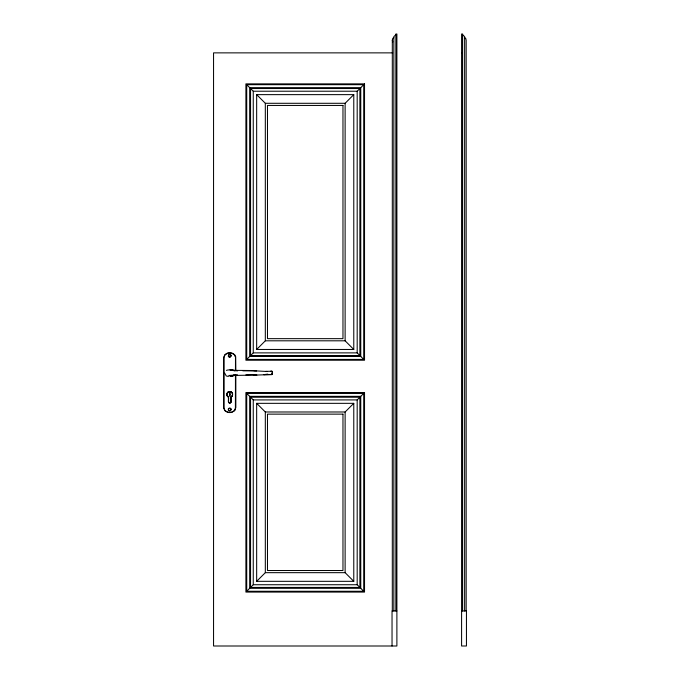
<?xml version="1.0" encoding="UTF-8"?>
<svg xmlns="http://www.w3.org/2000/svg" width="680" height="680" viewBox="0 0 680 680"><rect width="100%" height="100%" fill="white"/><g stroke="black" fill="none" stroke-linecap="round" stroke-linejoin="round"><path stroke-width="1.02" d="M235.467 374.808L235.407 408.136L234.838 409.98C232.144 413.576 225.02 413.041 224.009 408.263L224.009 357.229C224.816 352.707 230.919 351.985 234.09 354.475L235.493 357.102L235.467 370.642L233.963 370.583M230.851 409.785L230.851 409.113A1.165 1.165 0 0 0 230.282 408.416M392.309 610.954L392.309 40.171L392.751 38.361L393.839 37.612M270.801 371.11L271.949 371.272L272.519 372.19L272 374.552L263.755 374.654L267.758 374.111M253.317 375.156L272 374.552L272.527 373.167M230.902 402.067L229.729 403.002M271.397 371.977L271.949 371.272L272.519 372.19M353.778 349.46L345.125 340.808L345.125 103.292L353.778 94.639L256.666 94.639L256.666 349.46L353.778 349.46L353.778 94.639M359.881 355.572L357.187 352.877L357.187 91.222L359.881 88.528L250.554 88.528L250.554 355.572L359.881 355.572L359.881 88.528M363.724 359.414L360.757 356.447L360.757 87.652L363.724 84.685L246.721 84.685L246.721 359.414L363.724 359.414L363.724 84.685M246.721 359.414L249.679 356.447L249.679 87.652L246.721 84.685M250.554 355.572L253.257 352.877L253.257 91.222L250.554 88.528M256.666 349.46L265.319 340.808L265.319 103.292L256.666 94.639M353.778 581.323L345.125 572.67L345.125 411.986L353.778 403.333L256.666 403.333L256.666 581.323L353.778 581.323L353.778 403.333M359.881 587.427L357.187 584.732L357.187 399.916L359.881 397.222L250.554 397.222L250.554 587.427L359.881 587.427L359.881 397.222M363.724 591.269L360.757 588.302L360.757 396.346L363.724 393.38L246.721 393.38L246.721 591.269L363.724 591.269L363.724 393.38M246.721 591.269L249.679 588.302L249.679 396.346L246.721 393.38M250.554 587.427L253.257 584.732L253.257 399.916L250.554 397.222M256.666 581.323L265.319 572.67L265.319 411.986L256.666 403.333M231.6 375.785L230.673 375.87L232.279 375.7M229.942 376.269L234.115 375.615M230.469 356.813L229.84 357.068A1.165 1.165 0 0 1 228.99 356.804M229.398 354.79L228.616 355.563A1.165 1.165 0 0 0 228.701 356.447M234.285 374.96L233.359 375.436L233.886 375.037L233.928 375.615L231.293 375.887M226.398 370.396L228.157 369.911L237.558 370.889M228.735 375.488L237.558 374.901M245.854 374.875L255.867 374.519M256.896 375.054L233.418 375.445M233.418 370.345L253.019 370.532M395.862 34.748L393.839 36.635L393.839 610.954M265.778 371.348L271.949 371.272M229.942 369.521L234.09 370.183M392.649 52.87L213.554 52.87L213.554 646L396.89 646L396.89 34L395.862 34L395.862 610.954M461.592 52.87L462.4 52.87M249.679 87.652L360.757 87.652M253.257 91.222L357.187 91.222M265.319 103.292L345.125 103.292M265.319 340.808L345.125 340.808M253.257 352.877L357.187 352.877M249.679 356.447L360.757 356.447M249.679 396.346L360.757 396.346M253.257 399.916L357.187 399.916M265.319 411.986L345.125 411.986M265.319 572.67L345.125 572.67M253.257 584.732L357.187 584.732M249.679 588.302L360.757 588.302M396.89 610.954L392.037 610.954L392.037 646M461.592 610.954L466.446 610.954L466.446 646L461.592 646L461.592 34L462.621 34L462.621 610.954M462.621 34.748L464.644 36.635L464.644 610.954M228.378 397.052L228.497 402.169L229.525 403.07L230.919 402.39L231.004 397.086L231.498 396.763A2.916 2.916 0 0 0 232.228 395.938L232.585 393.865A2.916 2.916 0 0 0 230.444 391.603C228.004 390.949 225.811 393.933 227.273 396.066C230.486 397.137 226.312 402.976 229.993 403.053A1.105 1.105 0 0 0 230.665 402.713L231.03 397.052C233.266 396.024 233.061 392.53 230.775 391.68L228.837 391.663A2.916 2.916 0 0 0 227.171 393.031L227.23 395.938A2.916 2.916 0 0 0 227.97 396.763L228.438 397.052M242.811 370.812L256.606 370.966M253.75 370.753L267.223 371.51M230.622 369.937L232.636 370.039M230.197 376.048L232.007 376.278M228.446 376.49L226.261 375.964L224.672 373.082M230.18 354.824L230.707 355.257M464.644 37.612L465.723 38.361L466.165 40.171L466.165 610.954M234.15 370.923L233.792 370.43M271.507 373.864L272 374.552M228.828 410.184L228.574 409.555A1.165 1.165 0 0 1 228.828 408.705M392.309 40.171L392.751 41.981M235.832 370.515L235.697 356.677L234.694 354.714L231.838 352.979A13.812 13.812 0 0 0 227.621 352.979L224.774 354.714L223.626 357.816L223.626 407.55L224.774 410.652L227.621 412.386A13.812 13.812 0 0 0 231.838 412.386L234.694 410.652L235.832 407.55L235.832 374.748M230.851 355.572A1.165 1.165 0 0 1 230.894 356.023M230.469 410.354A1.165 1.165 0 0 1 229.177 410.474M230.919 397.052L230.877 402.245L229.381 402.985L228.625 402.433L228.556 397.035L226.891 394.825L227.74 392.402L229.126 391.629L231.769 392.453L232.62 394.06L232.126 396.049L230.919 397.052M229.594 394.034L229.704 396.227L229.933 395.462A1.853 1.853 0 0 0 229.968 393.168L230.325 392.105L229.134 392.105L229.594 394.034M228.48 355.053L228.293 356.328L229.576 357.399L231.225 356.065A1.504 1.504 0 0 0 229.891 354.416L228.48 355.053M231.225 409.606L230.019 410.933A1.556 1.556 0 0 1 228.327 410.014L228.276 408.995L229.449 407.957L230.809 408.382L231.225 409.606M364.531 83.878L245.905 83.878L245.905 360.221L364.531 360.221L364.531 83.878M342.966 105.442L267.478 105.442L267.478 338.649L342.966 338.649L342.966 105.442M364.531 392.572L245.905 392.572L245.905 592.076L364.531 592.076L364.531 392.572M342.966 414.137L267.478 414.137L267.478 570.512L342.966 570.512L342.966 414.137"/></g></svg>
